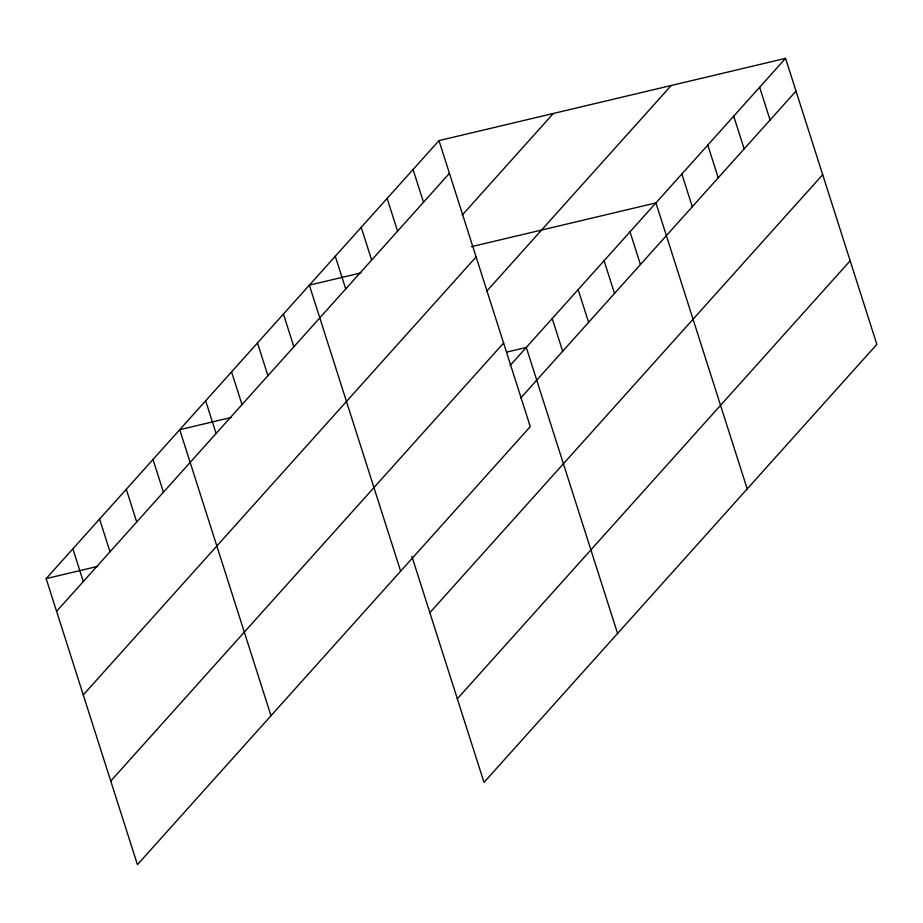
<?xml version="1.0" encoding="UTF-8"?>
<svg xmlns="http://www.w3.org/2000/svg" width="923" height="923" viewBox="0 0 923 923"><rect width="100%" height="100%" fill="white"/><g stroke="black" fill="none" stroke-linecap="round" stroke-linejoin="round"><path stroke-width="1.38" d="M438.99 140.608L530.275 426.634L137.435 864.643L46.15 578.617L438.99 140.608L785.565 58.357L876.85 344.383L484.01 782.392L411.923 556.5M56.591 611.338L449.432 173.328M462.135 215.174L553.362 113.46M83.266 694.927L476.106 256.917M486.825 291.08L671.194 85.504M110.76 781.043L503.589 343.044M510.073 365.531L785.565 58.357M520.514 398.251L796.007 91.089M429.853 612.687L822.693 174.678M457.335 698.803L850.175 260.794M360.962 272.896L309.355 285.149L400.628 571.175M471.422 246.695L655.93 202.91L747.215 488.925M231.327 417.45L179.72 429.691L270.993 715.717M506.773 352.078L526.295 347.452L617.579 633.478M46.15 578.617L97.757 566.364M759.641 87.27L770.082 119.99M733.716 116.183L744.157 148.903M707.791 145.084L718.232 177.804M681.855 173.997L692.296 206.717M630.005 231.811L640.447 264.532M604.08 260.724L614.522 293.445M578.144 289.626L588.597 322.358M552.219 318.539L562.661 351.259M413.066 169.509L423.507 202.241M387.129 198.422L397.571 231.142M361.205 227.335L371.646 260.055M335.28 256.236L345.721 288.957M283.419 314.051L293.872 346.783M257.494 342.964L267.935 375.684M231.569 371.877L242.011 404.597M205.644 400.778L216.086 433.498M152.999 459.469L163.44 492.201M126.289 489.259L136.731 521.98M99.58 519.049L110.022 551.769M72.859 548.827L83.301 581.548"/></g></svg>
